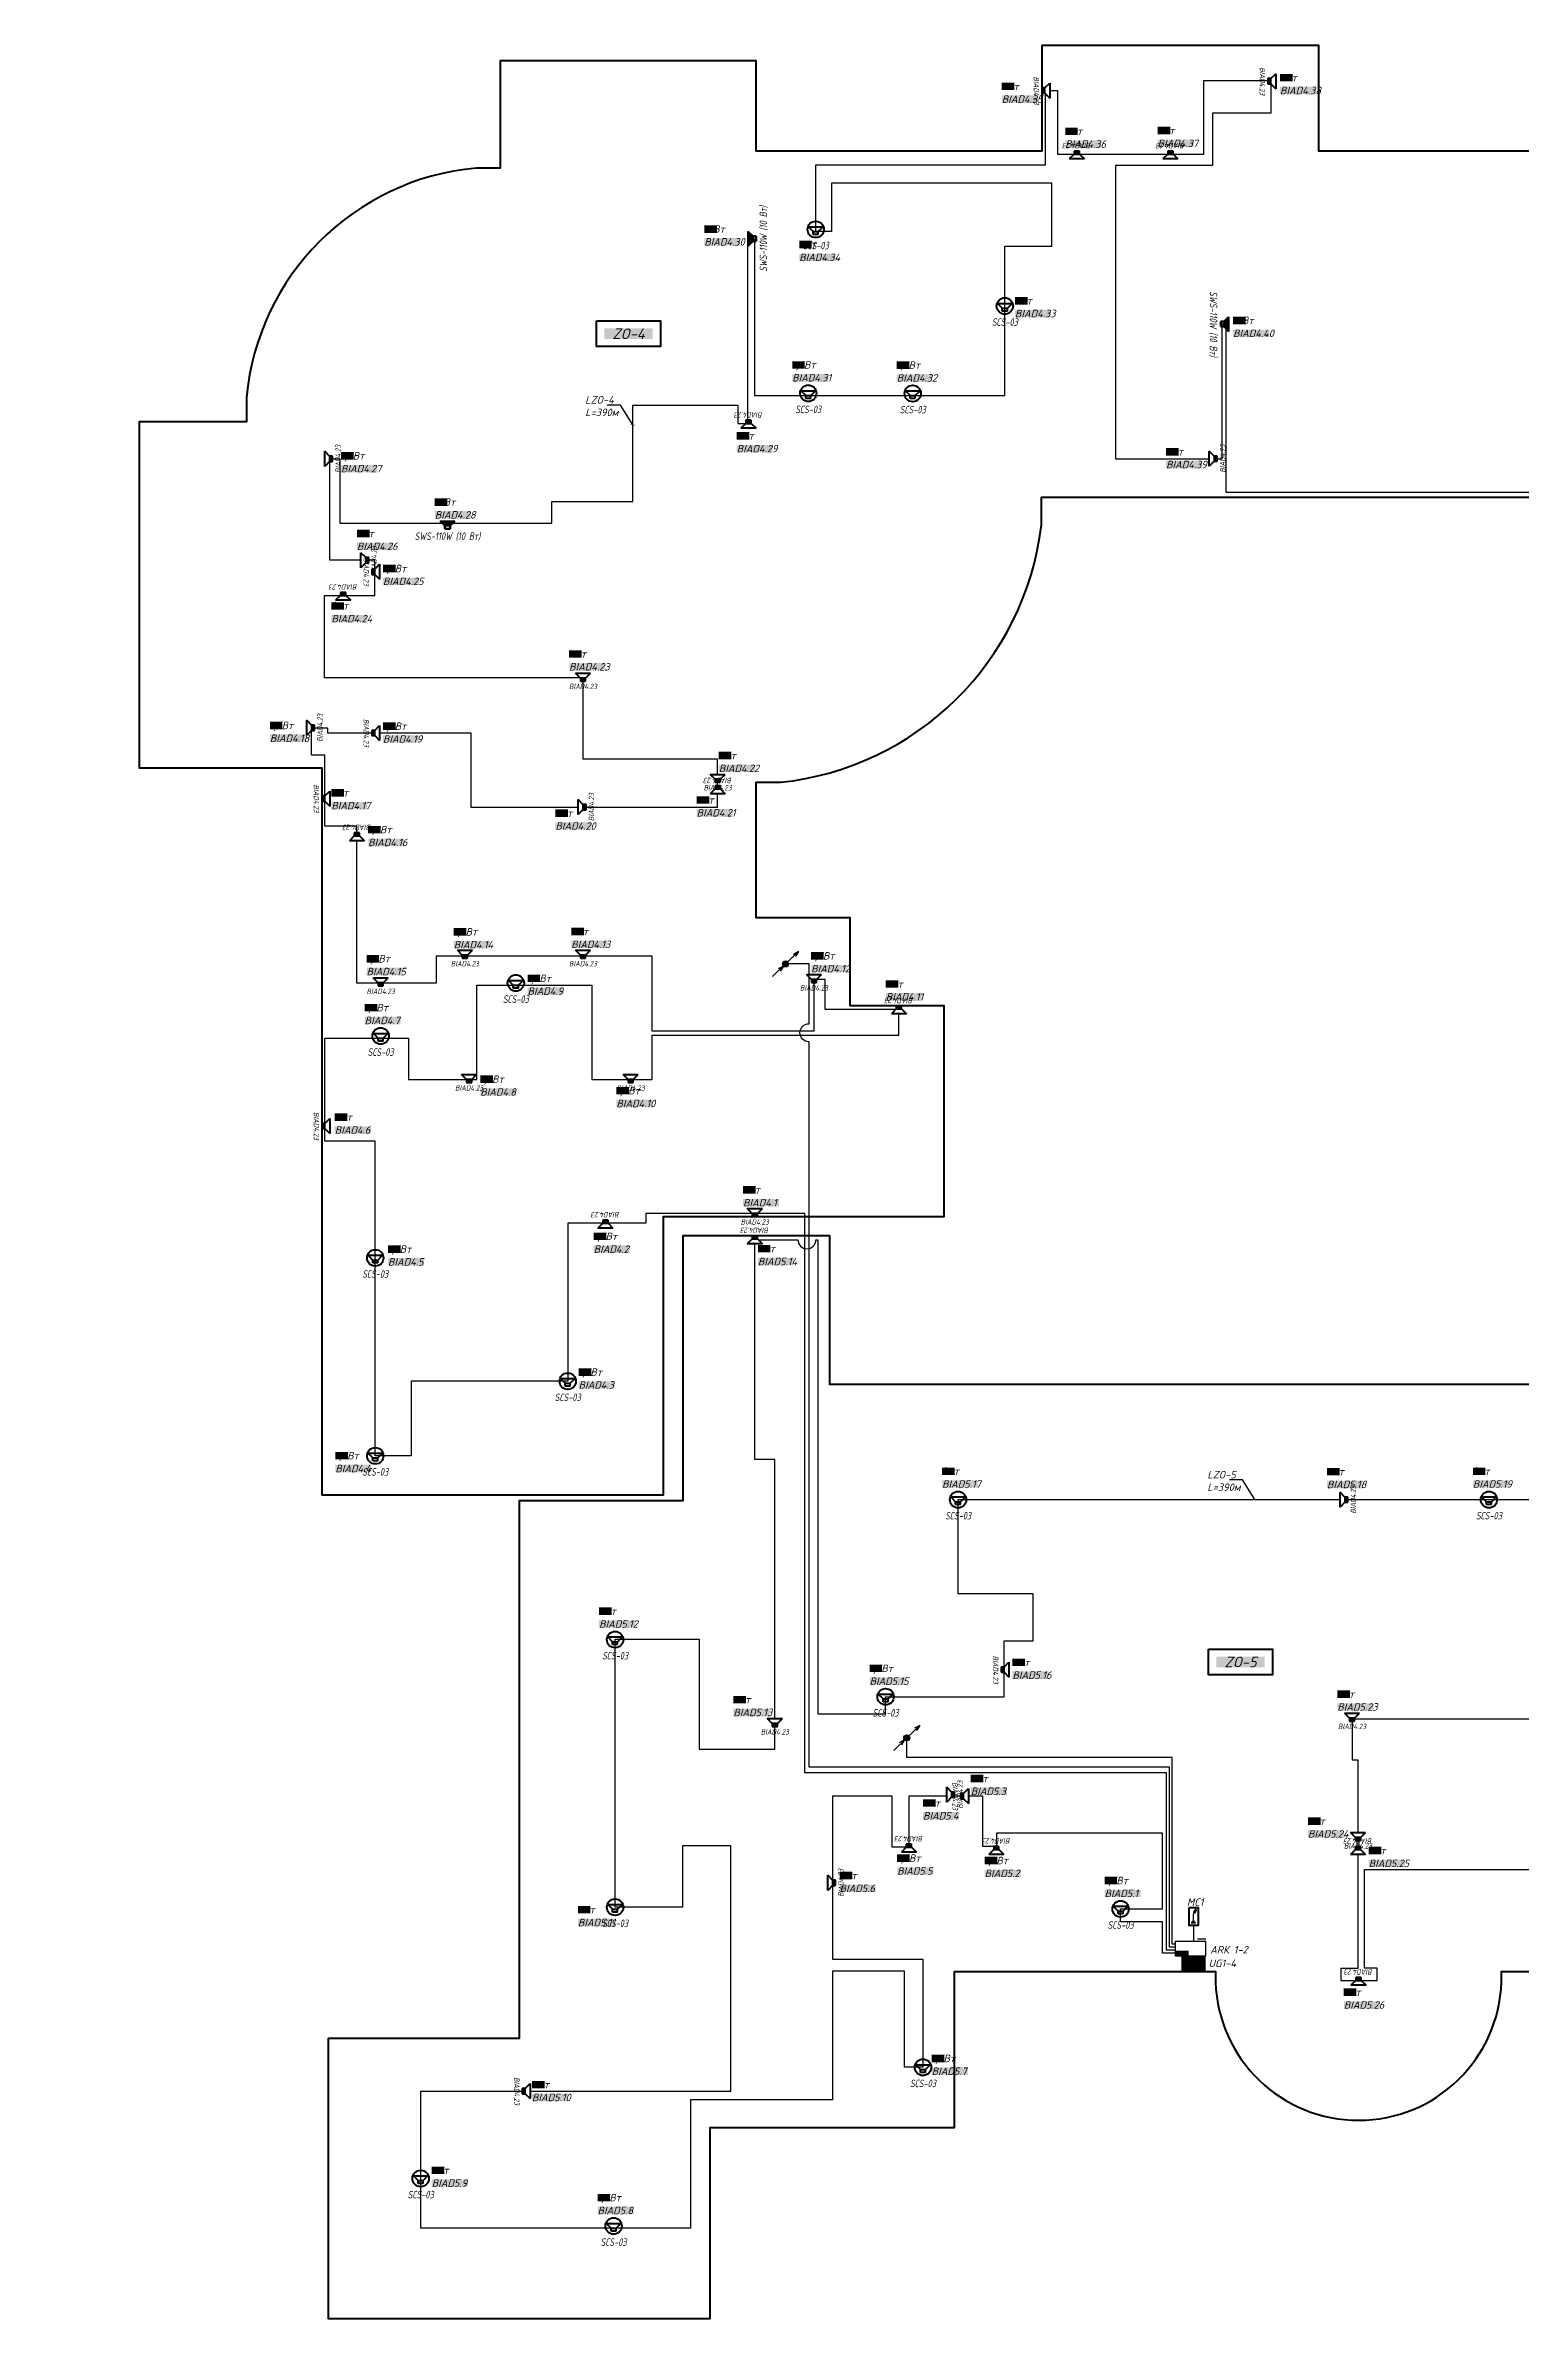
# Model space of a CAD drawing. Extents: x -36024 to 901374, y -269512 to -2349.
# Drawn here: x 329764 to 378824, y -124030 to -48475 of the extents above; entities that cross this region are included whole.
import ezdxf
from ezdxf import colors
from ezdxf.entities.mleader import LeaderData, LeaderLine
from ezdxf.enums import TextEntityAlignment as Align
from ezdxf.math import Vec2, Vec3

# ---------------------------------------------------------------- set-up
doc = ezdxf.new("R2010")
doc.units = 0
doc.header["$LTSCALE"] = 100
doc.set_wipeout_variables(frame=1)
doc.linetypes.add('CONTI', pattern=[0])
doc.layers.get('Defpoints').update_dxf_attribs({"color": 42})
for name, color, linetype, lineweight in [('1 BSN__тонкая  текст - 015', 250, 'Continuous', 15), ('1 тонкая  текст - 02', 5, 'Continuous', 20), ('_13_СОУЭ_линии', 5, 'Continuous', 70), ('_СОУЭ Оповещение_речевое', 7, 'Continuous', 30), ('НО Оповещатели Речь', 5, 'Continuous', 50), ('Радио', 5, 'Continuous', 30), ('СС_Трасса_ПС', 1, 'Continuous', 25)]:
    doc.layers.add(name, color=color, linetype=linetype, lineweight=lineweight)
for name, color, linetype in [('_СОУЭ_Аннотации', 7, 'Continuous'), ('_СОУЭ_оборудование', 82, 'Continuous'), ('ODG - Проводка', 3, 'Continuous'), ('Пс', 1, 'Continuous')]:
    doc.layers.add(name, color=color, linetype=linetype)
doc.styles.add('OlympDesign', font='isocpeui.ttf', dxfattribs={"height": 250})
doc.linetypes.add('Открыто в трубе', pattern='A,2,[1,BDG_GOST,S=1,R=0,X=0,Y=0],-4', length=6)

# ---------------------------------------------------------------- blocks, each defined once
blk = doc.blocks.new('*U98')
at = {"layer": 'НО Оповещатели Речь'}
h = blk.add_hatch(color=5, dxfattribs=at)
h.dxf.hatch_style = 1
h.set_gradient(color1=(0, 0, 255), color2=(0, 0, 255), rotation=351.73505, tint=1)
h.paths.add_polyline_path([(243, 256), (-243, 256), (-85, 98), (85, 98)])
at = {"linetype": 'CONTI', "lineweight": 60}
for p, q in [((-243, 256), (243, 256)), ((-85, 98), (-243, 256)), ((-85, 0), (-85, 98)), ((85, 0), (-85, 0)), ((85, 98), (85, 0))]:
    blk.add_line(p, q, dxfattribs=at)
at = {"layer": 'НО Оповещатели Речь', "color": 5}
for p, q in [((-85, 98), (-243, 256)), ((-243, 256), (243, 256)), ((85, 98), (-85, 98)), ((-85, 98), (-85, 0)), ((243, 256), (85, 98)), ((85, 98), (243, 256)), ((85, 0), (85, 98)), ((-85, 0), (85, 0))]:
    blk.add_line(p, q, dxfattribs=at)
at = {"layer": 'Defpoints', "color": 7, "lineweight": 50, "ltscale": 100, "style": 'OlympDesign', "width": 0.8}
blk.add_text('SWS-110W (10 Вт)', height=250, dxfattribs=at).set_placement((0, -244), align=Align.MIDDLE_CENTER)
blk = doc.blocks.new('*U74')
at = {"color": 5}
blk.add_wipeout([(-348, 366), (348, 366), (121, 140), (121, 0), (-121, 0), (-121, 140)], dxfattribs=at).dxf.layer = 'НО Оповещатели Речь'
at = {"layer": 'НО Оповещатели Речь'}
h = blk.add_hatch(color=5, dxfattribs=at)
h.dxf.hatch_style = 1
h.set_gradient(color1=(0, 0, 255), color2=(0, 0, 255), tint=1)
h.paths.add_polyline_path([(-121, 0), (121, 0), (121, 140), (-121, 140)])
at = {"layer": 'НО Оповещатели Речь', "color": 5}
for p, q in [((-121, 140), (-348, 366)), ((-348, 366), (348, 366)), ((121, 140), (-121, 140)), ((-121, 140), (-121, 0)), ((-121, 0), (121, 0)), ((121, 140), (348, 366)), ((121, 0), (121, 140))]:
    blk.add_line(p, q, dxfattribs=at)
at = {"layer": 'Defpoints', "lineweight": 50, "ltscale": 100, "style": 'OlympDesign', "width": 0.8}
blk.add_text('BIAD4.23', height=250, dxfattribs=at).set_placement((0, -250), align=Align.MIDDLE_CENTER)
blk = doc.blocks.new('*U75')
at = {"layer": 'НО Оповещатели Речь', "color": 5}
for p, q in [((-84, -184), (-242, -26)), ((-242, -26), (242, -26)), ((-84, -184), (84, -184)), ((-84, -281), (-84, -184)), ((84, -281), (-84, -281)), ((84, -184), (242, -26)), ((84, -281), (84, -184))]:
    blk.add_line(p, q, dxfattribs=at)
blk.add_circle((0, -114), 273, dxfattribs=at)
at = {"layer": 'Defpoints', "lineweight": 50, "ltscale": 100, "style": 'OlympDesign', "width": 0.8}
blk.add_text('SСS-03', height=250, dxfattribs=at).set_placement((0, -649), align=Align.MIDDLE_CENTER)
blk = doc.blocks.new('*U180')
at = {"layer": 'ODG - Проводка'}
h = blk.add_hatch(color=0, dxfattribs=at)
edge = h.paths.add_edge_path()
edge.add_arc((0, 0), 50, 0, 360)
at = {"layer": 'ODG - Проводка', "color": 0}
for points in [[(-212, -212), (0, 0)], [(0, 0), (212, 212)], [(35, 35), (85, 122)], [(35, 35), (122, 85)], [(-212, -212), (-162, -126)], [(-212, -212), (-126, -162)]]:
    blk.add_lwpolyline(points, dxfattribs=at)
blk.add_circle((0, 0), 50, dxfattribs=at)
blk = doc.blocks.new('*U92')
at = {"layer": 'Пс'}
blk.add_hatch(color=0, dxfattribs=at).paths.add_polyline_path([(-0.4, -0.05), (-0.05, -0.05), (-0.05, -0.2), (-0.4, -0.2)])
at = {"layer": 'Пс', "color": 0}
for p, q in [((-0.4, 0.2), (0.4, 0.2)), ((-0.4, -0.2), (-0.4, 0.2)), ((0.4, 0.2), (0.4, -0.2)), ((0.4, -0.2), (-0.4, -0.2))]:
    blk.add_line(p, q, dxfattribs=at)
at = {"layer": 'Пс', "color": 0, "style": 'OlympDesign', "flags": 12}
blk.add_attdef('N', text='', height=0.306, dxfattribs=at).set_placement((0, 0.376), align=Align.MIDDLE_CENTER)
at = {"layer": 'Пс', "color": 0, "lineweight": 9, "style": 'OlympDesign'}
for tag, p in [('ПОЗ', (-0.607, -0.632)), ('МАРКА', (-0.607, -1.343)), ('ТИП', (-0.607, -0.988)), ('ПРОИЗВОДИТЕЛЬ', (-0.607, -1.691)), ('ПОТРЕБЛЕНИЕ', (-0.607, -2.128))]:
    blk.add_attdef(tag, p, '', height=0.25, dxfattribs=at)
blk = doc.blocks.new('13 микрофон')
h = blk.add_hatch(color=256)
h.dxf.hatch_style = 1
edge = h.paths.add_edge_path()
edge.add_spline(control_points=[(-87, 50), (-101, 23), (-132, -18), (-105, -55), (-93, -62)], knot_values=[0, 0, 0, 0, 84.5799273, 123.2232973, 123.2232973, 123.2232973, 123.2232973], degree=3, periodic=0)
edge.add_line((-93, -62), (-93, -62))
edge.add_spline(control_points=[(-93, -62), (-81, -68), (-36, -73), (-16, -26), (0, 0)], knot_values=[0.6216926, 0.6216926, 0.6216926, 0.6216926, 38.64337, 123.2232973, 123.2232973, 123.2232973, 123.2232973], degree=3, periodic=0)
edge.add_spline(control_points=[(0, 0), (14, 27), (45, 68), (18, 105), (7, 112)], knot_values=[0, 0, 0, 0, 84.5799273, 123.2232973, 123.2232973, 123.2232973, 123.2232973], degree=3, periodic=0)
edge.add_spline(control_points=[(7, 112), (-5, 118), (-50, 123), (-71, 76), (-87, 50)], knot_values=[0, 0, 0, 0, 38.64337, 123.2232973, 123.2232973, 123.2232973, 123.2232973], degree=3, periodic=0)
h.paths.add_polyline_path([(-139, -489), (-264, -614), (-14, -614)])
for p, q in [((-139, -489), (-264, -614)), ((-264, -614), (-14, -614)), ((-14, -614), (-139, -489)), ((-93, -62), (-93, -62))]:
    blk.add_line(p, q)
at = {"lineweight": 30}
for p, q in [((-139, -143), (-93, -62)), ((-139, -489), (-139, -143))]:
    blk.add_line(p, q, dxfattribs=at)
at = {"lineweight": 50}
blk.add_lwpolyline([(-364, 236), (136, 236), (136, -764), (-364, -764)], close=True, dxfattribs=at)
for points in [[(-93, -62), (-105, -55), (-132, -18), (-101, 23), (-87, 50)], [(-93, -62), (-82, -68), (-36, -73), (-16, -26), (0, 0)], [(7, 112), (-5, 118), (-50, 123), (-71, 76), (-87, 50)], [(7, 112), (18, 105), (45, 68), (14, 27), (0, 0)]]:
    blk.add_open_spline(points, degree=3, knots=[0, 0, 0, 0, 38.64337, 123.2232973, 123.2232973, 123.2232973, 123.2232973])
blk = doc.blocks.new('БП1')
at = {"ltscale": 0.01, "true_color": 0xe3e3e3}
h = blk.add_hatch(color=254, dxfattribs=at)
h.dxf.hatch_style = 1
h.paths.add_polyline_path([(-11668.5, -30194.51), (-11668.5, -30189.49), (-11676.44, -30189.49), (-11676.44, -30194.51)])
at = {"layer": '1 тонкая  текст - 02', "color": 1, "ltscale": 100, "const_width": 0.125, "elevation": 0}
blk.add_lwpolyline([(-11676.44, -30189.49), (-11668.5, -30189.49), (-11668.5, -30194.51), (-11676.44, -30194.51)], close=True, dxfattribs=at)
for points in [[(-11674.28, -30192.99), (-11674.28, -30190.92)], [(-11675.32, -30191.96), (-11673.25, -30191.96)], [(-11671.8, -30191.96), (-11669.73, -30191.96)]]:
    blk.add_lwpolyline(points, dxfattribs=at)
blk = doc.blocks.new('_ArchTick')
at = {"color": 0, "linetype": 'ByBlock', "const_width": 0.15}
blk.add_lwpolyline([(-0.5, -0.5), (0.5, 0.5)], dxfattribs=at)

msp = doc.modelspace()

# ---------------------------------------------------------------- linework, layer by layer
at = {"color": 3, "lineweight": 30}
msp.add_lwpolyline([(367930.8, -111488.4), (367930.8, -110962.9)], dxfattribs=at)
at = {"layer": '_13_СОУЭ_линии', "color": 5, "lineweight": 30}
for points in [[(367320.7, -111788.4), (367018.6, -111788.4), (367018.6, -105889.1), (355004, -105889.1), (355004, -87299.4), (349717.2, -87299.4), (349717.2, -87620.2), (347122.6, -87620.2), (347122.6, -92874.7), (341922, -92874.7), (341922, -95352.3), (340725.6, -95352.3), (340725.6, -84891.1), (339050.9, -84891.1), (339050.9, -81469.8), (341827.4, -81469.8), (341827.4, -82846.2), (344097.6, -82846.2), (344097.6, -79708.8), (347923.4, -79708.8), (347923.4, -82850.3), (349924.3, -82850.3), (349924.3, -81373.2), (358130.6, -81373.2), (358130.6, -80522.3), (355675, -80522.3), (355675, -79519.4), (355307.2, -79519.4), (355307.2, -81237.3), (349924.3, -81237.3), (349924.3, -78743.1), (342750.5, -78743.1), (342750.5, -79647.7), (340116.3, -79647.7), (340116.3, -74426), (339050.9, -74426), (339050.9, -72070.1), (338609.2, -72070.1), (338609.2, -71154.1), (339137.7, -71154.1), (339137.7, -71327.8), (343907.6, -71327.8), (343907.6, -73791.3), (352105.6, -73791.3), (352105.6, -72193.8), (347630.6, -72193.8), (347630.6, -69490.7), (339033.9, -69490.7), (339033.9, -66755.2), (340708.1, -66755.2), (340708.1, -65584.5), (339213.9, -65584.5), (339213.9, -62215.3), (339550.6, -62215.3), (339550.6, -64357.1), (346596.1, -64357.1), (346596.1, -63634), (349286.9, -63634), (349286.9, -60431.7), (352779.1, -60431.7), (352779.1, -61035.2), (353109.7, -61035.2), (353109.7, -54899.8), (353331.8, -54899.8), (353331.8, -60110.2), (361650.7, -60110.2), (361650.7, -55151.6), (363208.5, -55151.6), (363208.5, -53047.9), (355885.7, -53047.9), (355885.7, -54660), (355369.9, -54660), (355369.9, -52446.2), (362996.9, -52446.2), (362996.9, -49974.8), (363404.5, -49974.8), (363404.5, -52085.2), (368267.3, -52085.2), (368267.3, -49640.5), (370491, -49640.5), (370491, -50721.2), (368556.8, -50721.2), (368556.8, -52461.4), (365330.2, -52461.4), (365330.2, -62209.8), (368878.1, -62209.8), (368878.1, -57734.9), (368991.9, -57734.9), (368991.9, -63326.8), (392281, -63326.8)], [(389025.5, -104104.7), (373190.7, -104104.7), (373190.7, -105455.8), (373387.7, -105455.8), (373387.7, -109102), (373387.7, -112390.9), (372821.1, -112390.9), (372821.1, -112790.2), (374021.1, -112790.2), (374021.1, -112383.2), (373600.7, -112383.2), (373600.7, -109102), (379515.7, -109102)]]:
    msp.add_lwpolyline(points, dxfattribs=at)
at = {"layer": '_СОУЭ_Аннотации', "color": 67, "linetype": 'CONTI', "lineweight": 60, "ltscale": 100, "true_color": 0x727430}
for points in [[(395890.6, -51984.8), (372090.6, -51984.8), (372090.6, -48474.8), (362880.6, -48474.8), (362880.6, -51984.8), (353380.6, -51984.8), (353380.6, -48984.8), (344880.6, -48984.8), (344880.6, -52551.5), (344074.2, -52551.5, 0.3618145), (336447.3, -60174.8)], [(336447.3, -60178.4), (336447.3, -60984.8), (332880.6, -60984.8), (332880.6, -72484.8), (338950.5, -72484.8), (338950.5, -96649.8), (350310.5, -96649.8), (350310.5, -87399.8), (359630.7, -87399.8), (359630.7, -80399.8), (356510.5, -80399.8), (356510.5, -77469.8), (353380.5, -77469.8), (353380.5, -72966.1), (354190.5, -72966.1, 0.3499876), (362865.6, -64424.8), (362865.6, -63484.8), (392380.6, -63484.8)], [(390425.7, -92984.8), (355830.5, -92984.8), (355830.5, -88039.8), (350950.5, -88039.8), (350950.5, -96849.8), (345510.7, -96849.8), (345510.7, -114719.8), (339160.7, -114719.8), (339160.7, -124029.8), (351860.7, -124029.8), (351860.7, -117679.8), (359980.7, -117679.8), (359980.7, -112489.8), (368654.2, -112489.8), (368654.2, -112849.8, 0.9672928), (378157.2, -112839.8)]]:
    msp.add_lwpolyline(points, format="xyb", dxfattribs=at)
at = {"layer": '_СОУЭ_Аннотации', "color": 1, "linetype": 'CONTI', "lineweight": 60, "ltscale": 100}
for points in [[(348080.4, -57632.7), (350206.7, -57632.7), (350206.7, -58481.2), (348080.4, -58481.2)], [(368423.4, -101780.4), (370549.6, -101780.4), (370549.6, -102628.9), (368423.4, -102628.9)]]:
    msp.add_lwpolyline(points, close=True, dxfattribs=at)
at = {"layer": '_СОУЭ_Аннотации', "color": 67, "linetype": 'CONTI', "lineweight": 60, "ltscale": 100, "true_color": 0x727430}
msp.add_lwpolyline([(378157.2, -112849.8), (378157.2, -112489.8), (386795.7, -112489.8)], dxfattribs=at)
at = {"layer": '_СОУЭ_оборудование', "elevation": 0}
msp.add_lwpolyline([(368053.6, -111408.4), (368327.4, -111408.4)], dxfattribs=at)

# ---------------------------------------------------------------- block references
at = {"layer": '_СОУЭ Оповещение_речевое', "color": 4, "lineweight": 50}
for p, rotation in [((353380.6, -54899.8), 90), ((368830.6, -57734.8), 270)]:
    msp.add_blockref('*U98', p, dxfattribs=dict(at, rotation=rotation))
for name, p in [('*U75', (355365.6, -54476.3)), ('*U75', (361650.7, -57021)), ('*U75', (355115.6, -59923.5)), ('*U75', (358590.6, -59929.3)), ('*U98', (343125.5, -64541.7)), ('*U75', (345397.1, -79525.1)), ('*U75', (340903.7, -81286.1)), ('*U75', (340725.6, -88661.1)), ('*U75', (347122.6, -92760.1)), ('*U75', (340725.6, -95238.6)), ('*U75', (360097.8, -96696.3)), ('*U75', (377739, -96696.3)), ('*U75', (348698.2, -101348.6)), ('*U75', (357685.8, -103248.2)), ('*U75', (348698.2, -110243.6)), ('*U75', (365498.2, -110301.1)), ('*U75', (358929.6, -115566.1)), ('*U75', (342235.7, -119261.1)), ('*U75', (348645.7, -120841.1))]:
    msp.add_blockref(name, p, dxfattribs=at)
at = {"layer": 'Радио', "xscale": 2, "yscale": 2, "zscale": 2, "rotation": 178.7329526101915}
for p in [(354360.5, -79005.6), (358390.1, -104729.3)]:
    msp.add_blockref('*U180', p, dxfattribs=at)

# ---------------------------------------------------------------- texts
at = {"layer": '_СОУЭ_Аннотации', "color": 7, "linetype": 'Открыто в трубе', "lineweight": 60, "ltscale": 100, "style": 'OlympDesign', "bg_fill": 1, "box_fill_scale": 1, "bg_fill_color": 7, "bg_fill_true_color": 16777215, "bg_fill_transparency": 0}
for s, insert, char_height, width, attachment_point in [('6Вт', (361548.7, -49709.9, 0), 250, 418.76, 1), ('10Вт', (351660, -54453.2, 0), 250, 418.76, 1), ('3Вт', (354815.2, -54965.8), 250, 418.76, 1), ('3Вт', (361986.3, -56835.4), 250, 418.76, 1), ('ZO-4', (349143.6, -58056.9), 350, 1602.162, 5), ('10Вт', (369236.7, -57491.2, 0), 250, 418.76, 1), ('1,5Вт', (354582.4, -58969.6), 250, 418.76, 1), ('1,5Вт', (358057.4, -58975.4), 250, 418.76, 1), ('6Вт', (367009.5, -61854.5, 0), 250, 418.76, 1), ('10Вт', (342704.4, -63528.3, 0), 250, 418.76, 1), ('3Вт', (347170.2, -68576.7, 0), 250, 418.76, 1), ('1,5Вт', (337222.5, -70951.4, 0), 250, 418.76, 1), ('6Вт', (352143.2, -71953.4, 0), 250, 418.76, 1), ('1,5Вт', (343334.5, -77814.5, 0), 250, 418.76, 1), ('3Вт', (347239.3, -77802.1, 0), 250, 418.76, 1), ('1,5Вт', (340435.6, -78707.2, 0), 250, 418.76, 1), ('1,5Вт', (355211.8, -78611.1, 0), 250, 418.76, 1), ('1,5Вт', (345786.1, -79359.1), 250, 418.76, 1), ('6Вт', (352949.4, -86389.9, 0), 250, 418.76, 1), ('1,5Вт', (341148, -88358.6), 250, 418.76, 1), ('1,5Вт', (347483.9, -92447.8), 250, 418.76, 1), ('1,5Вт', (339399.6, -95225.5), 250, 418.76, 1), ('3Вт', (359564.5, -95742.4), 250, 418.76, 1), ('3Вт', (372358.1, -95754.9), 250, 418.76, 1), ('3Вт', (377205.7, -95742.4), 250, 418.76, 1), ('3Вт', (348164.9, -100394.7), 250, 418.76, 1), ('1,5Вт', (357152.6, -102294.3), 250, 418.76, 1), ('ZO-5', (369486.5, -102204.6), 350, 1602.162, 5), ('6Вт', (352629.5, -103333.2, 0), 250, 418.76, 1), ('3Вт', (372701.3, -103150.1, 0), 250, 418.76, 1), ('3Вт', (371724, -107371.8, 0), 250, 418.76, 1), ('1,5Вт', (364964.9, -109347.2), 250, 418.76, 1), ('3Вт', (347459.7, -110316.7), 250, 418.76, 1), ('1,5Вт', (359219.8, -115259.3), 250, 418.76, 1), ('3Вт', (342602.6, -118978.6), 250, 418.76, 1), ('1,5Вт', (348112.4, -119887.2), 250, 418.76, 1)]:
    msp.add_mtext(s, dxfattribs=dict(at, insert=insert, char_height=char_height, width=width, attachment_point=attachment_point))
at = {"layer": '_СОУЭ_Аннотации', "char_height": 250, "width": 1197.062, "attachment_point": 1, "style": 'OlympDesign', "bg_fill": 1, "box_fill_scale": 1, "bg_fill_color": 7, "bg_fill_true_color": 16777215, "bg_fill_transparency": 0}
for s, insert in [('BIAD4.30', (351662.3, -54878.5, 0)), ('BIAD4.34', (354817.5, -55391.2, 0)), ('BIAD4.33', (361988.6, -57260.8, 0)), ('BIAD4.40', (369239, -57916.5, 0)), ('BIAD4.31', (354584.7, -59394.9, 0)), ('BIAD4.32', (358059.7, -59400.7, 0)), ('BIAD4.29', (352741.2, -61753.9, 0)), ('BIAD4.28', (342706.7, -63953.7, 0)), ('BIAD4.24', (339270.2, -67405, 0)), ('BIAD4.21', (351408, -73854.3, 0)), ('BIAD4.9', (345788.4, -79784.4, 0)), ('BIAD4.7', (340372.8, -80757.6, 0)), ('BIAD4.2', (347988.3, -88359.4, 0)), ('BIAD4.5', (341150.3, -88783.9, 0)), ('BIAD5.14', (353445.5, -88770.5, 0)), ('BIAD4.3', (347486.2, -92873.1, 0)), ('BIAD4.4', (339401.9, -95650.9, 0)), ('BIAD5.17', (359566.9, -96167.7, 0)), ('BIAD5.18', (372360.4, -96180.3, 0)), ('BIAD5.19', (377208.1, -96167.8, 0)), ('BIAD5.12', (348167.3, -100820.1, 0)), ('BIAD5.15', (357154.9, -102719.7, 0)), ('BIAD5.5', (358074.1, -109028, 0)), ('BIAD5.2', (360979.2, -109108, 0)), ('BIAD5.1', (364967.3, -109772.6, 0)), ('BIAD5.11', (347462.1, -110742.1, 0)), ('BIAD5.26', (372918.6, -113482.3, 0)), ('BIAD5.7', (359222.1, -115684.7, 0)), ('BIAD5.9', (342605, -119404, 0)), ('BIAD5.8', (348114.8, -120312.6, 0))]:
    msp.add_mtext(s, dxfattribs=dict(at, insert=insert))

# ---------------------------------------------------------------- leaders
at = {"layer": '_13_СОУЭ_линии', "color": 18, "linetype": 'CONTI', "lineweight": 18, "ltscale": 100, "true_color": 0x000000}
ml = msp.add_multileader_mtext('Standard', dxfattribs=at)
ml.set_content('АЛС 1.1 раздела АПС\\P(см. раздел "ИОС5.5.1")', color=(0, 0, 0), style='OlympDesign')
ml.set_leader_properties(color=256, linetype='ByLayer', lineweight=-1)
ml.build(insert=Vec2(0, 0))
ml.multileader.update_dxf_attribs({"text_left_attachment_type": 6, "text_right_attachment_type": 6, "dogleg_length": 2, "arrow_head_size": 200, "scale": 100})
ctx = ml.context
ctx.base_point, ctx.scale, ctx.char_height, ctx.arrow_head_size, ctx.landing_gap_size, ctx.plane_origin = Vec3(43391.2, -92119.4), 100, 250, 200, 0, Vec3(54855.3, -82979)
ctx.left_attachment, ctx.right_attachment = 6, 6
notes = []
notes.append((ctx, [(0, (1, 1, 0), (47312, -92119.4), (-1, 0), 200, [(0, [(48521.7, -90079.1), (47667.7, -90245.7)], 0, [])])]))
ctx.mtext.insert, ctx.mtext.width, ctx.mtext.flow_direction = Vec3(43391.2, -91794.4), 4773.885, 5
for ctx, leaders in notes:
    for number, flags, end, landing, length, lines in leaders:
        leader = LeaderData()
        leader.index, (leader.has_last_leader_line, leader.has_dogleg_vector, leader.attachment_direction) = number, flags
        leader.last_leader_point, leader.dogleg_vector, leader.dogleg_length = Vec3(end), Vec3(landing), length
        for number, points, colour, breaks in lines:
            line = LeaderLine()
            line.index, line.vertices, line.color, line.breaks = number, Vec3.list(points), colors.encode_raw_color(colour), breaks
            leader.lines.append(line)
        ctx.leaders.append(leader)

# ---------------------------------------------------------------- next in the draw order: block references
at = {"layer": '_СОУЭ Оповещение_речевое', "color": 4, "lineweight": 50}
for p, xscale, yscale, zscale, rotation in [((362880.6, -49974.8), 0.71930163509888, 0.71930163509888, 0.71930163509888, 270), ((370390.6, -49665.1), 0.71930163509888, 0.71930163509888, 0.71930163509888, 270), ((364043.4, -51984.8), 0.71930163509888, 0.71930163509888, 0.71930163509888, 180), ((367155.4, -51984.8), 0.71930163509888, 0.71930163509888, 0.71930163509888, 180), ((353130.1, -60934.8), 0.71930163509888, 0.71930163509888, 0.71930163509888, 180), ((339309.2, -62215.3), 0.71930163509888, 0.71930163509888, 0.71930163509888, 89.99999999999999), ((368710.6, -62209.8), 0.71930163509888, 0.71930163509888, 0.71930163509888, 89.99999999999997), ((340507.7, -65584.5), 0.71930163509888, 0.71930163509888, 0.71930163509888, 90), ((338710.6, -71154.1), 0.71930163509888, 0.71930163509888, 0.71930163509888, 89.99999999999999), ((340607.7, -71327.8), 0.71930163509888, 0.71930163509888, 0.71930163509888, 270), ((338950.5, -73506.3), 0.71930163509888, 0.71930163509888, 0.71930163509888, 270), ((347730.7, -73791.3), 0.71930163509888, 0.71930163509888, 0.71930163509888, 89.99999999999999), ((340116.3, -74647.8), 0.71930163509888, 0.71930163509888, 0.71930163509888, 180), ((338950.5, -84389.9), 0.7193016350988799, 0.7193016350988799, 0.7193016350988799, 270.0000107876803), ((348374.3, -87519.8), 0.71930163509888, 0.71930163509888, 0.71930163509888, 180)]:
    msp.add_blockref('*U74', p, dxfattribs=dict(at, xscale=xscale, yscale=yscale, zscale=zscale, rotation=rotation))
at = {"layer": '_СОУЭ Оповещение_речевое', "color": 4, "lineweight": 50, "xscale": 0.71930163509888, "yscale": 0.71930163509888, "zscale": 0.71930163509888}
for p in [(347630.6, -69600.8), (352105.6, -72966.1), (343703.8, -78814.8), (347630.6, -78814.8), (340903.7, -79734.8), (343843.8, -82944.8), (349213.6, -82944.8), (353340.7, -87399.8)]:
    msp.add_blockref('*U74', p, dxfattribs=at)

# ---------------------------------------------------------------- next in the draw order: texts
at = {"layer": 'СС_Трасса_ПС', "lineweight": 25, "char_height": 250, "attachment_point": 5, "line_spacing_factor": 0.6, "style": 'OlympDesign', "bg_fill": 3, "box_fill_scale": 1, "bg_fill_color": 256, "bg_fill_transparency": 0}
for s, insert, width in [('{\\C256;\\c0;MC1}', (367976, -110189.1), 800.65), ('{\\C256;\\c0;АRК 1-2}', (369097.5, -111771.5, 0), 1295.918)]:
    msp.add_mtext(s, dxfattribs=dict(at, insert=insert, width=width))

# ---------------------------------------------------------------- next in the draw order: leaders
ml = msp.add_multileader_mtext('Standard')
ml.set_content('LZO-4^JL=390м', color=256, style='OlympDesign')
ml.set_leader_properties(color=256, linetype='ByLayer', lineweight=-1)
ml.set_arrow_properties(name='ARCHTICK')
ml.build(insert=Vec2(0, 0))
ml.multileader.update_dxf_attribs({"text_left_attachment_type": 6, "text_right_attachment_type": 6, "dogleg_length": 50, "arrow_head_size": 100})
ctx = ml.context
ctx.base_point, ctx.char_height, ctx.arrow_head_size, ctx.landing_gap_size, ctx.plane_origin = Vec3(347702.5, -60429.9), 250, 100, 0, Vec3(349120.5, -60753.6)
ctx.left_attachment, ctx.right_attachment = 6, 6
notes = []
notes.append((ctx, [(0, (1, 1, 0), (348872.2, -60429.9), (-1, 0), 50, [(0, [(349286.9, -61084.5)], 0, [])])]))
ctx.mtext.insert, ctx.mtext.width, ctx.mtext.flow_direction = Vec3(347702.5, -60129.9), 383.666, 5
ctx.mtext.has_bg_fill, ctx.mtext.bg_color, ctx.mtext.bg_scale_factor, ctx.mtext.bg_transparency, ctx.mtext.use_window_bg_color = 1, -1027028792, 1.5, 0, 1
for ctx, leaders in notes:
    for number, flags, end, landing, length, lines in leaders:
        leader = LeaderData()
        leader.index, (leader.has_last_leader_line, leader.has_dogleg_vector, leader.attachment_direction) = number, flags
        leader.last_leader_point, leader.dogleg_vector, leader.dogleg_length = Vec3(end), Vec3(landing), length
        for number, points, colour, breaks in lines:
            line = LeaderLine()
            line.index, line.vertices, line.color, line.breaks = number, Vec3.list(points), colors.encode_raw_color(colour), breaks
            leader.lines.append(line)
        ctx.leaders.append(leader)

# ---------------------------------------------------------------- next in the draw order: linework, layer by layer
at = {"layer": '_13_СОУЭ_линии', "color": 5, "lineweight": 30}
msp.add_lwpolyline([(367320.7, -111688.4), (367120.9, -111688.4), (367120.9, -105699.7), (355141.8, -105699.7), (355141.8, -81591.6, -1), (355141.8, -80991.6), (355141.8, -79005.6), (354360.5, -79005.6)], format="xyb", dxfattribs=at)
msp.add_lwpolyline([(367320.7, -111588.4), (367217.6, -111588.4), (367217.6, -105379.8), (358390.1, -105379.8), (358390.1, -104729.3)], dxfattribs=at)

# ---------------------------------------------------------------- next in the draw order: block references
at = {"linetype": 'CONTI', "lineweight": 60, "xscale": 0.6, "yscale": 0.6, "zscale": 0.6}
msp.add_blockref('13 микрофон', (367999.4, -110504.4), dxfattribs=at)
at = {"layer": '1 BSN__тонкая  текст - 015', "color": 54, "xscale": 100, "yscale": 100, "zscale": 100}
msp.add_blockref('БП1', (1535171, 2906960.7, -0.3), dxfattribs=at)
at = {"layer": '_СОУЭ Оповещение_речевое', "color": 4, "lineweight": 50, "xscale": 0.71930163509888, "yscale": 0.71930163509888, "zscale": 0.71930163509888}
for p, rotation in [((340607.7, -65969.8), 270), ((352110.2, -73086.1), 180)]:
    msp.add_blockref('*U74', p, dxfattribs=dict(at, rotation=rotation))

# ---------------------------------------------------------------- next in the draw order: texts
at = {"layer": '_СОУЭ_Аннотации', "color": 7, "linetype": 'Открыто в трубе', "lineweight": 60, "ltscale": 100, "char_height": 250, "width": 418.76, "attachment_point": 1, "style": 'OlympDesign', "bg_fill": 1, "box_fill_scale": 1, "bg_fill_color": 7, "bg_fill_true_color": 16777215, "bg_fill_transparency": 0}
for s, insert in [('3Вт', (370796.7, -49421.4, 0)), ('6Вт', (363656, -51202.5, 0)), ('3Вт', (366727.2, -51178.5, 0)), ('6Вт', (352738.8, -61328.5, 0)), ('1,5Вт', (339586.7, -61989.2, 0)), ('3Вт', (340116.4, -64571.8, 0)), ('1,5Вт', (340979.8, -70977.7, 0)), ('3Вт', (339265.6, -73191.6, 0)), ('3Вт', (346713.4, -73870.3, 0)), ('1,5Вт', (340488.4, -74414.3, 0)), ('1,5Вт', (340370.5, -80332.2)), ('1,5Вт', (344215.8, -82711.4, 0)), ('1,5Вт', (348740.2, -83091.6, 0)), ('6Вт', (339379.3, -83974.6, 0)), ('1,5Вт', (347986, -87934.1, 0))]:
    msp.add_mtext(s, dxfattribs=dict(at, insert=insert))
at = {"layer": '_СОУЭ_Аннотации', "char_height": 250, "width": 1197.062, "attachment_point": 1, "style": 'OlympDesign', "bg_fill": 1, "box_fill_scale": 1, "bg_fill_color": 7, "bg_fill_true_color": 16777215, "bg_fill_transparency": 0}
for s, insert in [('BIAD4.38', (370799, -49846.8, 0)), ('BIAD4.35', (361551, -50135.2, 0)), ('BIAD4.36', (363658.3, -51627.9, 0)), ('BIAD4.37', (366729.5, -51603.9, 0)), ('BIAD4.27', (339589.1, -62414.5, 0)), ('BIAD4.39', (367011.8, -62279.9, 0)), ('BIAD4.23', (347172.5, -69002, 0)), ('BIAD4.18', (337224.9, -71376.8, 0)), ('BIAD4.19', (340982.1, -71403, 0)), ('BIAD4.17', (339267.9, -73617, 0)), ('BIAD4.20', (346715.7, -74295.7, 0)), ('BIAD4.16', (340490.7, -74839.7, 0)), ('BIAD4.14', (343336.9, -78239.8, 0)), ('BIAD4.13', (347241.7, -78227.5, 0)), ('BIAD4.15', (340437.9, -79132.6, 0)), ('BIAD4.8', (344218.1, -83136.7, 0)), ('BIAD4.10', (348742.6, -83517, 0)), ('BIAD4.6', (339381.6, -84399.9, 0)), ('BIAD4.1', (352951.7, -86815.2, 0))]:
    msp.add_mtext(s, dxfattribs=dict(at, insert=insert))

# ---------------------------------------------------------------- next in the draw order: block references
at = {"layer": '_СОУЭ Оповещение_речевое', "color": 4, "lineweight": 50, "xscale": 0.71930163509888, "yscale": 0.71930163509888, "zscale": 0.71930163509888, "rotation": 180}
for p in [(339659.2, -66654.8), (358130.6, -80399.8)]:
    msp.add_blockref('*U74', p, dxfattribs=at)
at = {"layer": '_СОУЭ Оповещение_речевое', "color": 4, "lineweight": 50, "xscale": 0.71930163509888, "yscale": 0.71930163509888, "zscale": 0.71930163509888}
msp.add_blockref('*U74', (355307.2, -79619.8), dxfattribs=at)

# ---------------------------------------------------------------- next in the draw order: texts
at = {"layer": '_СОУЭ_Аннотации', "char_height": 250, "width": 1197.062, "attachment_point": 1, "style": 'OlympDesign', "bg_fill": 1, "box_fill_scale": 1, "bg_fill_color": 7, "bg_fill_true_color": 16777215, "bg_fill_transparency": 0}
for s, insert in [('BIAD4.26', (340118.8, -64997.2, 0)), ('BIAD4.25', (340982.1, -66161.7, 0)), ('BIAD4.22', (352145.6, -72378.8, 0))]:
    msp.add_mtext(s, dxfattribs=dict(at, insert=insert))
at = {"layer": '_СОУЭ_Аннотации', "color": 7, "linetype": 'Открыто в трубе', "lineweight": 60, "ltscale": 100, "char_height": 250, "width": 418.76, "attachment_point": 1, "style": 'OlympDesign', "bg_fill": 1, "box_fill_scale": 1, "bg_fill_color": 7, "bg_fill_true_color": 16777215, "bg_fill_transparency": 0}
for s, insert in [('1,5Вт', (340979.8, -65736.4, 0)), ('6Вт', (351405.7, -73429, 0))]:
    msp.add_mtext(s, dxfattribs=dict(at, insert=insert))
at = {"layer": 'СС_Трасса_ПС', "lineweight": 25, "insert": (368878.3, -112222.1), "char_height": 250, "width": 439.835, "attachment_point": 5, "line_spacing_factor": 0.6, "style": 'OlympDesign', "bg_fill": 3, "box_fill_scale": 1, "bg_fill_color": 256, "bg_fill_transparency": 0}
msp.add_mtext('{\\C256;\\c0;UG1-4}', dxfattribs=at)

# ---------------------------------------------------------------- next in the draw order: linework, layer by layer
at = {"layer": '_13_СОУЭ_линии', "color": 5, "lineweight": 30}
msp.add_lwpolyline([(367320.7, -111888.4), (366889.4, -111888.4), (366889.4, -110844.7), (365498.2, -110844.7), (365498.2, -110414.8), (366889.4, -110414.8), (366889.4, -107899.8), (361368.2, -107899.8), (361368.2, -108339.9), (360924.4, -108339.9), (360924.4, -106665.4), (358463.1, -106665.4), (358463.1, -108360.2), (357900.5, -108360.2), (357900.5, -106665.4), (355925.3, -106665.4), (355925.3, -112082), (358929.6, -112082), (358929.6, -115679.8), (358314, -115679.8), (358314, -112487.9), (355925.3, -112487.9), (355925.3, -116764.4), (351201.9, -116764.4), (351201.9, -121024.8), (342235.7, -121024.8), (342235.7, -116469.8), (352544.2, -116469.8), (352544.2, -108315.9), (350932.3, -108315.9), (350932.3, -110357.3), (348698.2, -110357.3), (348698.2, -101453.4), (351487.4, -101453.4), (351487.4, -105109.3), (354005.7, -105109.3), (354005.7, -95475.1), (353340.7, -95475.1), (353340.7, -88173.2), (354772.9, -88173.2, 1), (355372.9, -88173.2), (355433.3, -88173.2), (355433.3, -103930.9), (357685.8, -103930.9), (357685.8, -103361.9), (361624.6, -103361.9), (361624.6, -101502.4), (362595.4, -101502.4), (362595.4, -99943.9), (360097.8, -99943.9), (360097.8, -96810), (386424, -96810)], format="xyb", dxfattribs=at)

# ---------------------------------------------------------------- next in the draw order: block references
at = {"color": 1, "linetype": 'Continuous', "lineweight": 5, "xscale": 1249.999999999968, "yscale": 1249.999999999968, "zscale": 1249.999999999968}
msp.add_blockref('*U92', (367820.7, -111738.4), dxfattribs=at)

# ---------------------------------------------------------------- next in the draw order: texts
at = {"layer": '_СОУЭ_Аннотации', "color": 7, "linetype": 'Открыто в трубе', "lineweight": 60, "ltscale": 100, "char_height": 250, "width": 418.76, "attachment_point": 1, "style": 'OlympDesign', "bg_fill": 1, "box_fill_scale": 1, "bg_fill_color": 7, "bg_fill_true_color": 16777215, "bg_fill_transparency": 0}
for s, insert in [('3Вт', (339267.9, -66979.7, 0)), ('6Вт', (357693.6, -79547, 0))]:
    msp.add_mtext(s, dxfattribs=dict(at, insert=insert))
at = {"layer": '_СОУЭ_Аннотации', "char_height": 250, "width": 1197.062, "attachment_point": 1, "style": 'OlympDesign', "bg_fill": 1, "box_fill_scale": 1, "bg_fill_color": 7, "bg_fill_true_color": 16777215, "bg_fill_transparency": 0}
for s, insert in [('BIAD4.12', (355214.1, -79036.5, 0)), ('BIAD4.11', (357695.9, -79972.3, 0))]:
    msp.add_mtext(s, dxfattribs=dict(at, insert=insert))

# ---------------------------------------------------------------- next in the draw order: block references
at = {"layer": '_СОУЭ Оповещение_речевое', "color": 4, "lineweight": 50}
for p, xscale, yscale, zscale, rotation in [((353340.7, -88039.8), 0.71930163509888, 0.71930163509888, 0.71930163509888, 180), ((373055.7, -96810), 0.7193016350988799, 0.7193016350988799, 0.7193016350988799, 90.00001722049694), ((361524.2, -102463.1), 0.71930163509888, 0.71930163509888, 0.71930163509888, 270), ((359980.7, -106615.4), 0.71930163509888, 0.71930163509888, 0.71930163509888, 89.99999999999999), ((358463.1, -108259.8), 0.71930163509888, 0.71930163509888, 0.71930163509888, 180), ((361368.2, -108339.9), 0.71930163509888, 0.71930163509888, 0.71930163509888, 180), ((373387.7, -108339.8), 0.71930163509888, 0.71930163509888, 0.71930163509888, 180), ((356025.7, -109548), 0.71930163509888, 0.71930163509888, 0.71930163509888, 89.99999999999999), ((373405.7, -112689.8), 0.71930163509888, 0.71930163509888, 0.71930163509888, 180), ((345610.7, -116469.8), 0.71930163509888, 0.71930163509888, 0.71930163509888, 270)]:
    msp.add_blockref('*U74', p, dxfattribs=dict(at, xscale=xscale, yscale=yscale, zscale=zscale, rotation=rotation))
at = {"layer": '_СОУЭ Оповещение_речевое', "color": 4, "lineweight": 50, "xscale": 0.71930163509888, "yscale": 0.71930163509888, "zscale": 0.71930163509888}
for p in [(354005.7, -104349.8), (373190.7, -104169.8)]:
    msp.add_blockref('*U74', p, dxfattribs=at)

# ---------------------------------------------------------------- next in the draw order: leaders
ml = msp.add_multileader_mtext('Standard')
ml.set_content('LZO-5^JL=390м', color=256, style='OlympDesign')
ml.set_leader_properties(color=256, linetype='ByLayer', lineweight=-1)
ml.set_arrow_properties(name='ARCHTICK')
ml.build(insert=Vec2(0, 0))
ml.multileader.update_dxf_attribs({"text_left_attachment_type": 6, "text_right_attachment_type": 6, "dogleg_length": 50, "arrow_head_size": 100})
ctx = ml.context
ctx.base_point, ctx.char_height, ctx.arrow_head_size, ctx.landing_gap_size, ctx.plane_origin = Vec3(368379.9, -96155.4), 250, 100, 0, Vec3(369797.9, -96479.1)
ctx.left_attachment, ctx.right_attachment = 6, 6
notes = []
notes.append((ctx, [(0, (1, 1, 0), (369549.6, -96155.4), (-1, 0), 50, [(0, [(369964.4, -96810)], 0, [])])]))
ctx.mtext.insert, ctx.mtext.width, ctx.mtext.flow_direction = Vec3(368379.9, -95855.4), 383.666, 5
ctx.mtext.has_bg_fill, ctx.mtext.bg_color, ctx.mtext.bg_scale_factor, ctx.mtext.bg_transparency, ctx.mtext.use_window_bg_color = 1, -1027028792, 1.5, 0, 1
for ctx, leaders in notes:
    for number, flags, end, landing, length, lines in leaders:
        leader = LeaderData()
        leader.index, (leader.has_last_leader_line, leader.has_dogleg_vector, leader.attachment_direction) = number, flags
        leader.last_leader_point, leader.dogleg_vector, leader.dogleg_length = Vec3(end), Vec3(landing), length
        for number, points, colour, breaks in lines:
            line = LeaderLine()
            line.index, line.vertices, line.color, line.breaks = number, Vec3.list(points), colors.encode_raw_color(colour), breaks
            leader.lines.append(line)
        ctx.leaders.append(leader)

# ---------------------------------------------------------------- next in the draw order: block references
at = {"layer": '_СОУЭ Оповещение_речевое', "color": 4, "lineweight": 50, "xscale": 0.71930163509888, "yscale": 0.71930163509888, "zscale": 0.71930163509888, "rotation": 269.9999999999955}
msp.add_blockref('*U74', (360180.7, -106665.4), dxfattribs=at)
at = {"layer": '_СОУЭ Оповещение_речевое', "color": 4, "lineweight": 50, "xscale": 0.71930163509888, "yscale": 0.71930163509888, "zscale": 0.71930163509888}
msp.add_blockref('*U74', (373387.7, -108139.8), dxfattribs=at)

# ---------------------------------------------------------------- next in the draw order: texts
at = {"layer": '_СОУЭ_Аннотации', "color": 7, "linetype": 'Открыто в трубе', "lineweight": 60, "ltscale": 100, "char_height": 250, "width": 418.76, "attachment_point": 1, "style": 'OlympDesign', "bg_fill": 1, "box_fill_scale": 1, "bg_fill_color": 7, "bg_fill_true_color": 16777215, "bg_fill_transparency": 0}
for s, insert in [('6Вт', (353443.1, -88345.2, 0)), ('6Вт', (361902.2, -102093.8, 0)), ('1,5Вт', (358071.8, -108602.6, 0)), ('1,5Вт', (360976.9, -108682.7, 0)), ('6Вт', (356158, -109181.3, 0)), ('3Вт', (372916.3, -113057, 0)), ('6Вт', (345933.4, -116130.4, 0))]:
    msp.add_mtext(s, dxfattribs=dict(at, insert=insert))
at = {"layer": '_СОУЭ_Аннотации', "char_height": 250, "width": 1197.062, "attachment_point": 1, "style": 'OlympDesign', "bg_fill": 1, "box_fill_scale": 1, "bg_fill_color": 7, "bg_fill_true_color": 16777215, "bg_fill_transparency": 0}
for s, insert in [('BIAD5.16', (361904.5, -102519.1, 0)), ('BIAD5.13', (352631.8, -103758.6, 0)), ('BIAD5.23', (372703.6, -103575.5, 0)), ('BIAD5.6', (356160.3, -109606.6, 0)), ('BIAD5.10', (345935.7, -116555.7, 0))]:
    msp.add_mtext(s, dxfattribs=dict(at, insert=insert))

# ---------------------------------------------------------------- next in the draw order: texts
at = {"layer": '_СОУЭ_Аннотации', "color": 7, "linetype": 'Открыто в трубе', "lineweight": 60, "ltscale": 100, "char_height": 250, "width": 418.76, "attachment_point": 1, "style": 'OlympDesign', "bg_fill": 1, "box_fill_scale": 1, "bg_fill_color": 7, "bg_fill_true_color": 16777215, "bg_fill_transparency": 0}
for s, insert in [('6Вт', (360518.3, -105953.1, 0)), ('6Вт', (358931.6, -106769.6, 0)), ('3Вт', (373743.2, -108349.8, 0))]:
    msp.add_mtext(s, dxfattribs=dict(at, insert=insert))
at = {"layer": '_СОУЭ_Аннотации', "char_height": 250, "width": 1197.062, "attachment_point": 1, "style": 'OlympDesign', "bg_fill": 1, "box_fill_scale": 1, "bg_fill_color": 7, "bg_fill_true_color": 16777215, "bg_fill_transparency": 0}
for s, insert in [('BIAD5.3', (360520.7, -106378.4, 0)), ('BIAD5.4', (358934, -107195, 0)), ('BIAD5.24', (371726.3, -107797.2, 0)), ('BIAD5.25', (373745.5, -108775.1, 0))]:
    msp.add_mtext(s, dxfattribs=dict(at, insert=insert))

doc.saveas('drawing.dxf')
